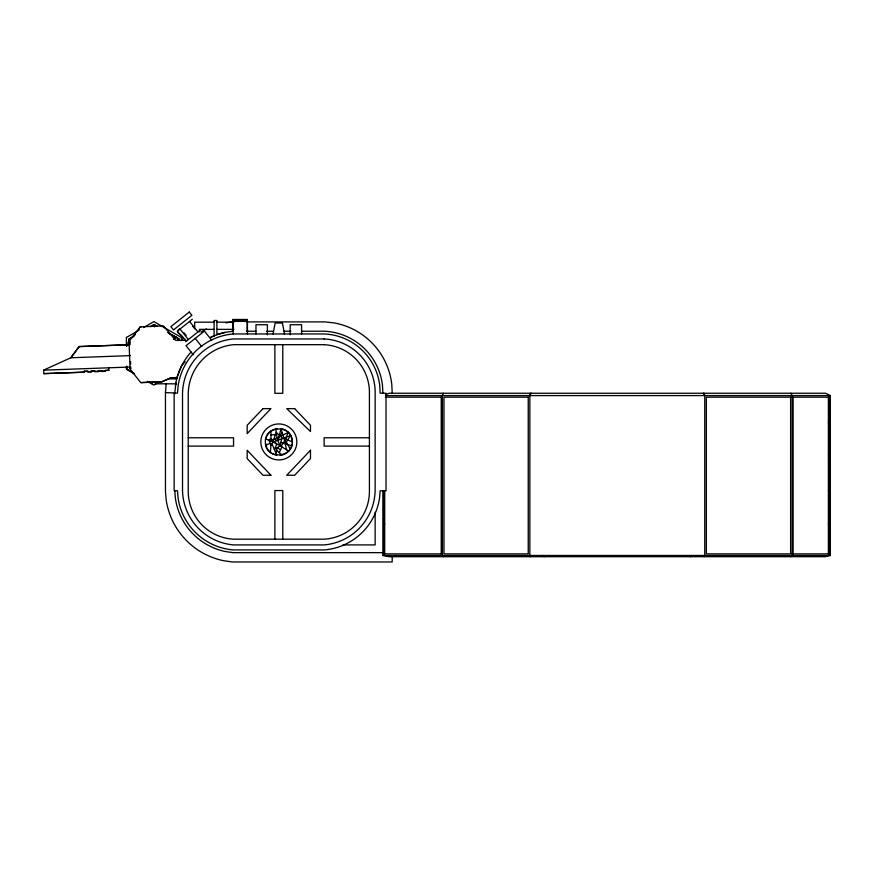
<?xml version="1.0" encoding="UTF-8"?>
<svg xmlns="http://www.w3.org/2000/svg" width="874" height="874" viewBox="0 0 874 874"><rect width="100%" height="100%" fill="white"/><g stroke="black" fill="none" stroke-linecap="round" stroke-linejoin="round"><path stroke-width="1.31" d="M126.697 369.003L126.697 366.282L126.697 369.003L133.711 373.045M180.317 328.843C171.523 332.896 187.451 335.671 181.803 340.412L175.652 340.39L163.471 325.915L140.179 326.832L129.035 341.188L130.04 369.047L140.725 382.604L161.821 381.84L171.129 377.732L176.996 377.535L181.65 365.671L185.19 361.749M265.467 443.326C263.041 426.228 291.064 423.333 292.189 440.562C294.614 457.648 266.592 460.554 265.467 443.326A13.427 13.427 0 0 0 276.708 455.201L271.989 443.697M392.197 556.519L392.197 561.971L232.276 561.971L223.285 560.649A72.903 72.903 0 0 1 166.169 499.797L165.459 491.275L165.459 392.601L166.169 384.079M175.936 382.899L174.778 392.994L165.459 392.601M270.361 452.361L270.951 445.434L268.952 440.135L265.751 439.185M273.081 333.955L275.135 323.041L282.433 323.041L284.487 333.955M270.951 431.057L270.951 438.617L276.719 444.516L274.349 449.454L280.204 445.882L281.603 438.879M278.282 440.092L280.947 428.675A13.427 13.427 0 0 1 292.189 440.562M275.845 453.093L277.276 447.663L280.576 449.782M530.562 556.705L529.841 555.471L529.841 395.583L530.562 393.245M273.693 439.556L276.271 432.346L282.75 438.453M271.989 441.49L272.546 440.114L288.202 432.466L285.142 440.048L281.057 446.406M443.369 393.245L442.375 395.583L442.375 555.471L443.369 556.705M279.243 452.634L281.92 446.931M529.841 395.583L531.184 393.245M169.665 333.89L176.1 337.2L173.522 339.134L175.925 337.484M704.029 556.705L704.761 555.471L704.761 395.583L704.029 393.245M270.951 445.434L273.027 441.96M285.197 443.73L290.539 435.602L274.141 441.61M279.046 437.229L276.676 440.682L274.851 438.988M279.134 436.902L282.204 432.641M133.678 336.501L135.339 334.371M270.47 440.813L271.748 439.36M690.416 556.705L691.651 555.471M790.894 556.705L792.215 555.471L792.215 395.583L790.894 393.245M177.269 331.224L192.291 319.283M185.627 341.745L200.649 329.793M270.951 438.617L268.952 440.135L275.845 443.216L288.606 451.017M173.522 339.134L176.122 337.2M126.359 337.484L139.021 330.208M143.544 327.564L153.911 321.61L181.41 337.484L181.41 340.128M128.937 338.992L133.569 336.381M150.525 326.592L153.911 324.636L155.572 325.598M132.782 337.036L129.396 338.992L129.396 344.214M150.874 326.592L154.327 324.636L157.429 326.428M132.608 337.2L129.494 338.992L129.734 344.979M151.257 326.428L154.359 324.636L154.359 326.931M177.247 340.139L179.225 338.992L167.753 332.415M159.647 381.796L153.857 385.095L147.378 381.359M43.82 373.635L84.254 372.171L43.82 373.635L43.7 370.106L70.838 357.772L130.401 355.62M171.129 377.732L161.821 381.774L140.725 382.604M214.163 335.9L210.59 337.375A63.562 63.562 0 0 1 225.208 332.371L232.965 331.224L232.965 319.469L247.233 319.469L247.233 331.224M265.871 445.03L270.175 443.391M385.39 394.644L389.149 393.245L825.591 393.245L830.3 395.583L830.3 555.471L825.591 556.705L389.149 556.705L382.878 555.471L382.878 490.675M217.746 334.425L225.208 332.371M225.853 322.856L232.276 321.905M270.951 434.837L275.452 434.651M43.7 370.161L130.805 367.004M87.739 371.024L84.221 371.33L91.278 371.734L87.771 372.04M94.763 370.773L91.257 371.079L98.314 371.483L94.796 371.789M101.799 370.521L98.281 370.816L105.339 371.232L101.832 371.537M105.317 370.565L108.824 370.259L105.317 370.39L105.339 371.406M169.971 378.628L176.723 378.628L176.996 377.83L171.129 377.939L176.996 377.732M232.965 320.31L246.392 320.31M233.161 321.37L247.44 321.37L247.44 333.955M247.287 321.905L325.073 321.905L333.923 322.888A70.619 70.619 0 0 1 391.803 384.549L392.197 392.907M214.097 322.178L194.662 322.178L194.662 328.733M216.894 322.178L234.003 322.178M214.097 329.367L199.447 329.367L199.447 331.847M216.894 329.367L234.003 329.367M246.435 331.224L255.863 331.224M266.636 331.224L273.376 331.224M284.148 331.224L290.878 331.224M301.661 331.224L324.549 331.224A61.256 61.256 0 0 1 382.506 385.587L382.878 393.125M233.161 333.955L324.407 333.955A58.525 58.525 0 0 1 379.786 385.893L380.146 393.191L386.024 393.191L386.024 490.773L380.146 490.773L379.534 498.06A60.852 60.852 0 0 1 324.494 549.921L233.161 549.921A60.852 60.852 0 0 1 178.099 498.06L177.509 490.773L174.155 490.773L174.155 393.103L177.509 393.103L178.121 385.816A60.852 60.852 0 0 1 233.161 333.966L233.161 319.687L246.599 319.687L246.599 322.277M181.803 340.412L185.944 340.39L177.444 331.617M129.046 341.636L129.691 341.636L129.811 344.345M168.616 378.617L176.712 378.617M155.037 383.795L176.351 383.828M385.587 395.583L830.3 395.583M385.401 397.178L441.883 397.178M792.084 397.178L829.415 397.178L829.415 553.876L792.084 553.876M828.377 422.874L829.415 422.874M829.754 433.526L830.3 433.526M188.238 437.776L233.533 437.776L233.533 446.101L188.238 446.101M369.418 437.776L324.123 437.776L324.123 446.101L369.418 446.101M828.377 455.889L829.415 455.889M829.754 455.889L830.3 455.889M829.754 456.785L830.3 456.785M829.754 489.779L830.3 489.779M828.377 490.675L829.415 490.675M829.754 490.675L830.3 490.675M829.754 513.038L830.3 513.038M384.036 523.69L384.702 523.69M828.377 523.69L829.415 523.69M342.925 544.917L375.143 544.917L375.143 512.306M382.878 552.652L232.965 552.652L225.208 551.505A63.562 63.562 0 0 1 175.412 498.453L174.778 490.893M441.883 553.876L384.036 553.876L384.036 490.675M382.878 555.471L830.3 555.471M280.904 442.375L291.588 445.74M280.947 428.675L283.897 438.038L292.145 441.938M168.343 332.961L178.788 338.992M148.875 381.774L152.371 383.795M134.596 373.941L126.359 369.221L126.424 366.577M140.179 326.821L140.834 327.346M138.715 328.711L139.37 329.225M129.035 341.177L129.691 341.636M276.555 450.383L281.92 454.895M271.104 440.092L270.142 439.229L270.142 440.66M542.951 555.471L544.185 556.705M211.694 340.215L204.429 331.082L186.031 345.711L193.296 354.844M189.56 321.457L197.917 331.967M192.619 326.046L194.716 328.679M195.23 338.391L201.686 346.519M184.086 332.841L186.173 335.474M180 329.061L188.358 339.571M703.417 393.245L704.761 395.583M285.142 440.048L290.168 448.919M277.692 440.31L280.204 445.882M283.897 438.038L286.585 449.782M275.747 428.981L277.145 437.863M232.768 328.558L232.965 331.224M130.565 361.53L130.674 364.174M108.824 370.434L108.737 367.921M98.281 370.642L98.314 371.658M91.246 370.904L91.278 371.92M84.221 371.155L84.254 372.171M828.377 397.178L828.377 553.876M793.111 397.178L793.111 553.876M441.228 397.178L441.228 553.876M384.702 490.675L384.702 553.876M301.596 333.955L301.596 324.724L290.19 324.724L290.19 334.797M282.783 344.684L282.783 393.311L274.873 393.311L274.873 344.684M282.783 539.192L282.783 490.565L274.873 490.565L274.873 539.192M267.378 334.797L267.378 324.724L255.973 324.724L255.973 333.955M216.894 334.786L216.894 320.496L214.097 320.496L214.097 336.086M174.855 393.18L174.855 393.846M174.461 393.18L174.461 393.846M129.046 338.992L129.046 344.214M126.424 337.484L126.359 345.416M292.091 444.058A13.427 13.427 0 0 1 280.215 455.299M265.565 439.819A13.427 13.427 0 0 1 277.451 428.577M200.933 331.989A72.903 72.903 0 0 1 206.515 328.974M175.412 385.423A63.562 63.562 0 0 1 191.1 352.014M126.697 342.105L126.697 346.137L126.697 342.105M79.108 346.585L70.838 357.816L79.108 346.563L129.166 344.749L79.108 346.585M263.008 408.628L247.178 425.288L247.178 433.613L270.918 408.628L263.008 408.628M310.478 450.263L286.738 475.248L294.658 475.248L310.478 458.599L310.478 450.263M189.276 312.029L170.878 326.658L173.489 329.946L191.887 315.306L189.276 312.029M130.849 368.162L130.018 368.249L130.849 368.227M324.123 338.959L233.533 338.959A55.816 55.816 0 0 0 182.513 393.311L182.513 490.565A55.816 55.816 0 0 0 233.533 544.917L324.123 544.917A55.816 55.816 0 0 0 375.143 490.565L375.143 393.311A53.532 53.532 0 0 0 324.123 338.959M324.123 344.684L233.533 344.684A50.135 50.135 0 0 0 188.238 393.311L188.238 490.565A47.939 47.939 0 0 0 233.533 539.192L324.123 539.192A47.961 47.961 0 0 0 369.418 490.565L369.418 393.311A47.819 47.819 0 0 0 324.123 344.684M528.246 397.178L443.97 397.178L443.97 553.876L528.246 553.876L528.246 397.178M790.631 397.178L706.345 397.178L706.345 553.876L790.631 553.876L790.631 397.178M294.658 408.628L286.738 408.628L310.478 431.527L310.478 425.288L294.658 408.628M270.918 475.248L263.008 475.248L247.178 458.599L247.178 450.263L270.918 475.248M269.826 457.528A18.004 18.004 0 0 0 296.832 441.938A18.004 18.004 0 0 0 269.826 426.348A18.004 18.004 0 0 0 269.826 457.528"/></g></svg>
